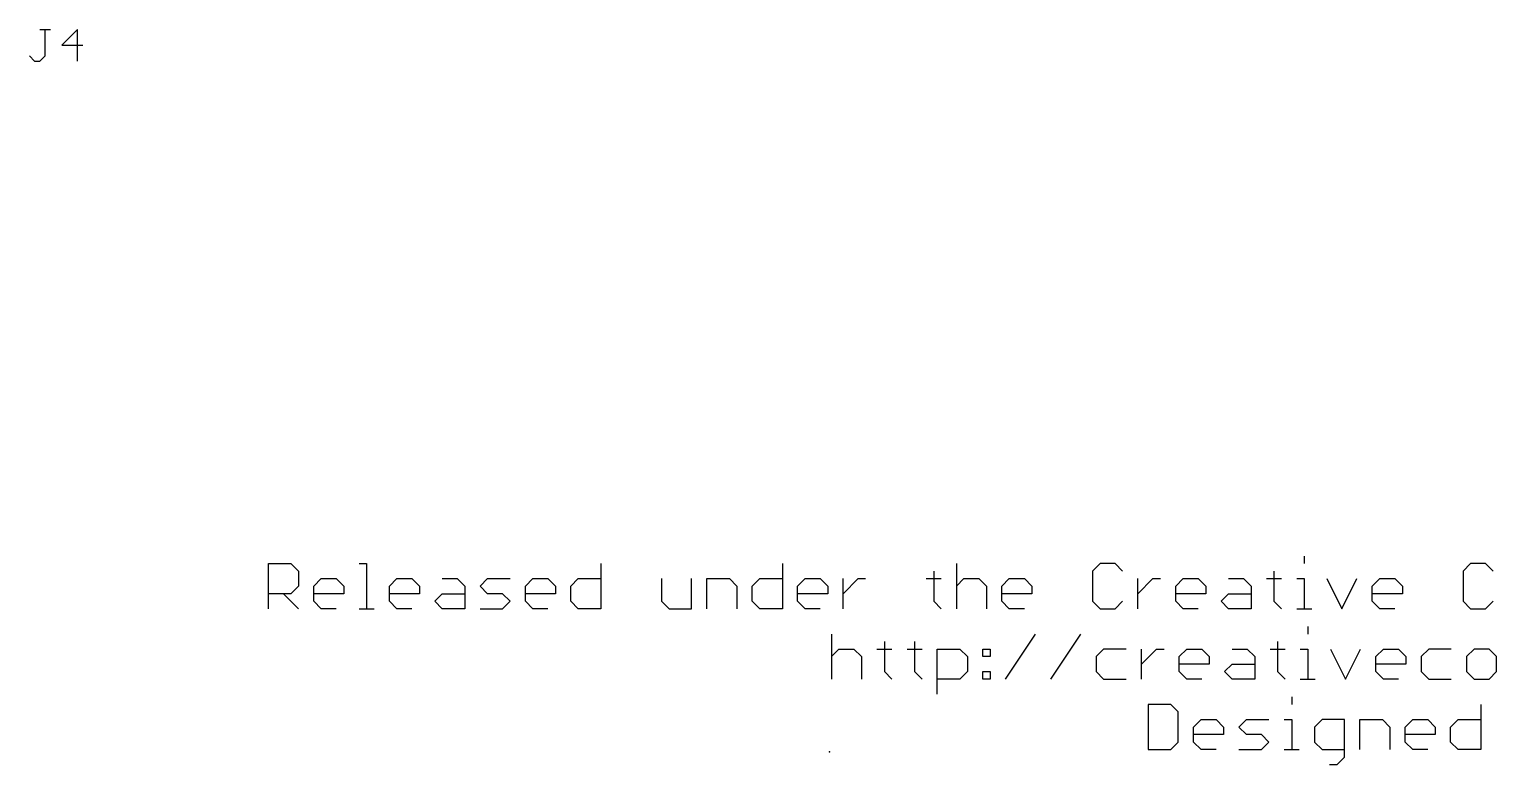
# Model space of a CAD drawing. Extents: x 0 to 134, y -27 to 47.
# Drawn here: x 18.1 to 71.1, y -27.1 to -0.6 of the extents above; entities that cross this region are included whole.
import ezdxf

# ---------------------------------------------------------------- set-up
doc = ezdxf.new("R2010")
doc.units = 0
for name, color, linetype in [('23', 178, 'CONTINUOUS'), ('25', 250, 'CONTINUOUS'), ('51', 54, 'CONTINUOUS')]:
    doc.layers.add(name, color=color, linetype=linetype)

msp = doc.modelspace()

# ---------------------------------------------------------------- linework, layer by layer
at = {"layer": '23'}
msp.add_point((46.99, -26.67), dxfattribs=at)
at = {"layer": '25'}
for p, q in [((18.5022, -0.6213), (18.8836, -0.6213)), ((18.6929, -1.5746), (18.6929, -0.6213)), ((19.8623, -0.6213), (19.2903, -1.1933)), ((19.8623, -1.7653), (19.8623, -0.6213)), ((18.1209, -1.5746), (18.3116, -1.7653)), ((18.5022, -1.7653), (18.6929, -1.5746)), ((19.2903, -1.1933), (20.053, -1.1933)), ((18.3116, -1.7653), (18.5022, -1.7653))]:
    msp.add_line(p, q, dxfattribs=at)
at = {"layer": '51'}
for p, q in [((26.7462, -21.5138), (26.7462, -19.8868)), ((26.7462, -19.8868), (27.5597, -19.8868)), ((27.5597, -19.8868), (27.8309, -20.158)), ((30.0205, -19.8868), (30.2917, -19.8868)), ((30.2917, -19.8868), (30.2917, -21.5138)), ((38.7452, -19.8868), (38.7452, -21.5138)), ((45.2939, -19.8868), (45.2939, -21.5138)), ((51.5764, -19.8868), (51.5764, -21.5138)), ((56.759, -19.8868), (56.4879, -20.158)), ((57.3014, -19.8868), (56.759, -19.8868)), ((57.5725, -20.158), (57.3014, -19.8868)), ((64.1262, -19.6156), (64.1262, -19.8868)), ((70.1291, -19.8868), (69.858, -20.158)), ((70.6715, -19.8868), (70.1291, -19.8868)), ((70.9426, -20.158), (70.6715, -19.8868)), ((27.8309, -20.158), (27.8309, -20.7003)), ((28.3834, -20.7003), (28.6545, -20.4291)), ((28.6545, -20.4291), (29.1969, -20.4291)), ((29.1969, -20.4291), (29.468, -20.7003)), ((31.112, -20.7003), (31.3831, -20.4291)), ((31.3831, -20.4291), (31.9254, -20.4291)), ((31.9254, -20.4291), (32.1966, -20.7003)), ((33.0203, -20.4291), (33.5626, -20.4291)), ((33.5626, -20.4291), (33.8338, -20.7003)), ((34.3863, -20.7003), (34.6574, -20.4291)), ((34.6574, -20.4291), (35.4709, -20.4291)), ((36.0234, -20.7003), (36.2946, -20.4291)), ((36.2946, -20.4291), (36.8369, -20.4291)), ((36.8369, -20.4291), (37.1081, -20.7003)), ((37.6606, -20.7003), (37.9317, -20.4291)), ((37.9317, -20.4291), (38.7452, -20.4291)), ((40.9349, -20.4291), (40.9349, -21.2426)), ((42.0195, -21.5138), (42.0195, -20.4291)), ((42.572, -21.5138), (42.572, -20.4291)), ((42.572, -20.4291), (43.3855, -20.4291)), ((43.3855, -20.4291), (43.6567, -20.7003)), ((44.2092, -20.7003), (44.4804, -20.4291)), ((44.4804, -20.4291), (45.2939, -20.4291)), ((45.8464, -20.7003), (46.1175, -20.4291)), ((46.1175, -20.4291), (46.6598, -20.4291)), ((46.6598, -20.4291), (46.931, -20.7003)), ((47.4835, -21.5138), (47.4835, -20.4291)), ((47.4835, -20.9715), (48.0258, -20.4291)), ((48.0258, -20.4291), (48.297, -20.4291)), ((50.485, -20.4291), (51.0273, -20.4291)), ((50.7561, -20.158), (50.7561, -21.2426)), ((51.5764, -20.7003), (51.8476, -20.4291)), ((51.8476, -20.4291), (52.3899, -20.4291)), ((52.3899, -20.4291), (52.6611, -20.7003)), ((53.2136, -20.7003), (53.4847, -20.4291)), ((53.4847, -20.4291), (54.0271, -20.4291)), ((54.0271, -20.4291), (54.2982, -20.7003)), ((56.4879, -20.158), (56.4879, -21.2426)), ((58.125, -21.5138), (58.125, -20.4291)), ((58.125, -20.9715), (58.6674, -20.4291)), ((58.6674, -20.4291), (58.9385, -20.4291)), ((59.4893, -20.7003), (59.7605, -20.4291)), ((59.7605, -20.4291), (60.3028, -20.4291)), ((60.3028, -20.4291), (60.574, -20.7003)), ((61.3976, -20.4291), (61.94, -20.4291)), ((61.94, -20.4291), (62.2111, -20.7003)), ((62.7636, -20.4291), (63.306, -20.4291)), ((63.0348, -20.158), (63.0348, -21.2426)), ((63.8551, -20.4291), (64.1262, -20.4291)), ((64.1262, -20.4291), (64.1262, -21.5138)), ((64.9465, -20.4291), (65.4888, -21.5138)), ((65.4888, -21.5138), (66.0312, -20.4291)), ((66.5837, -20.7003), (66.8548, -20.4291)), ((66.8548, -20.4291), (67.3972, -20.4291)), ((67.3972, -20.4291), (67.6683, -20.7003)), ((69.858, -20.158), (69.858, -21.2426)), ((27.5597, -20.9715), (26.7462, -20.9715)), ((27.2885, -20.9715), (27.8309, -21.5138)), ((27.8309, -20.7003), (27.5597, -20.9715)), ((28.3834, -21.2426), (28.3834, -20.7003)), ((29.468, -20.9715), (28.3834, -20.9715)), ((29.468, -20.7003), (29.468, -20.9715)), ((31.112, -21.2426), (31.112, -20.7003)), ((32.1966, -20.9715), (31.112, -20.9715)), ((32.1966, -20.7003), (32.1966, -20.9715)), ((32.7491, -21.2426), (33.0203, -20.9715)), ((33.0203, -20.9715), (33.8338, -20.9715)), ((33.8338, -20.7003), (33.8338, -21.5138)), ((34.6574, -20.9715), (34.3863, -20.7003)), ((35.1998, -20.9715), (34.6574, -20.9715)), ((35.4709, -21.2426), (35.1998, -20.9715)), ((36.0234, -21.2426), (36.0234, -20.7003)), ((37.1081, -20.9715), (36.0234, -20.9715)), ((37.1081, -20.7003), (37.1081, -20.9715)), ((37.6606, -21.2426), (37.6606, -20.7003)), ((43.6567, -20.7003), (43.6567, -21.5138)), ((44.2092, -21.2426), (44.2092, -20.7003)), ((45.8464, -21.2426), (45.8464, -20.7003)), ((46.931, -20.9715), (45.8464, -20.9715)), ((46.931, -20.7003), (46.931, -20.9715)), ((52.6611, -20.7003), (52.6611, -21.5138)), ((53.2136, -21.2426), (53.2136, -20.7003)), ((54.2982, -20.9715), (53.2136, -20.9715)), ((54.2982, -20.7003), (54.2982, -20.9715)), ((59.4893, -21.2426), (59.4893, -20.7003)), ((60.574, -20.9715), (59.4893, -20.9715)), ((60.574, -20.7003), (60.574, -20.9715)), ((61.1265, -21.2426), (61.3976, -20.9715)), ((61.3976, -20.9715), (62.2111, -20.9715)), ((62.2111, -20.7003), (62.2111, -21.5138)), ((66.5837, -21.2426), (66.5837, -20.7003)), ((67.6683, -20.9715), (66.5837, -20.9715)), ((67.6683, -20.7003), (67.6683, -20.9715)), ((28.6545, -21.5138), (28.3834, -21.2426)), ((29.1969, -21.5138), (28.6545, -21.5138)), ((30.0205, -21.5138), (30.5628, -21.5138)), ((31.3831, -21.5138), (31.112, -21.2426)), ((31.9254, -21.5138), (31.3831, -21.5138)), ((33.0203, -21.5138), (32.7491, -21.2426)), ((33.8338, -21.5138), (33.0203, -21.5138)), ((34.3863, -21.5138), (35.1998, -21.5138)), ((35.1998, -21.5138), (35.4709, -21.2426)), ((36.2946, -21.5138), (36.0234, -21.2426)), ((36.8369, -21.5138), (36.2946, -21.5138)), ((37.9317, -21.5138), (37.6606, -21.2426)), ((38.7452, -21.5138), (37.9317, -21.5138)), ((40.9349, -21.2426), (41.2061, -21.5138)), ((41.2061, -21.5138), (42.0195, -21.5138)), ((44.4804, -21.5138), (44.2092, -21.2426)), ((45.2939, -21.5138), (44.4804, -21.5138)), ((46.1175, -21.5138), (45.8464, -21.2426)), ((46.6598, -21.5138), (46.1175, -21.5138)), ((50.7561, -21.2426), (51.0273, -21.5138)), ((53.4847, -21.5138), (53.2136, -21.2426)), ((54.0271, -21.5138), (53.4847, -21.5138)), ((56.4879, -21.2426), (56.759, -21.5138)), ((56.759, -21.5138), (57.3014, -21.5138)), ((57.3014, -21.5138), (57.5725, -21.2426)), ((59.7605, -21.5138), (59.4893, -21.2426)), ((60.3028, -21.5138), (59.7605, -21.5138)), ((61.3976, -21.5138), (61.1265, -21.2426)), ((62.2111, -21.5138), (61.3976, -21.5138)), ((63.0348, -21.2426), (63.306, -21.5138)), ((63.8551, -21.5138), (64.3974, -21.5138)), ((66.8548, -21.5138), (66.5837, -21.2426)), ((67.3972, -21.5138), (66.8548, -21.5138)), ((69.858, -21.2426), (70.1291, -21.5138)), ((70.1291, -21.5138), (70.6715, -21.5138)), ((70.6715, -21.5138), (70.9426, -21.2426)), ((64.2546, -22.1556), (64.2546, -22.4268)), ((47.0662, -22.4268), (47.0662, -24.0538)), ((48.9745, -22.698), (48.9745, -23.7826)), ((50.066, -22.698), (50.066, -23.7826)), ((53.342, -24.0538), (54.4266, -22.4268)), ((54.9791, -24.0538), (56.0638, -22.4268)), ((63.1632, -22.698), (63.1632, -23.7826)), ((47.0662, -23.2403), (47.3374, -22.9691)), ((47.3374, -22.9691), (47.8797, -22.9691)), ((47.8797, -22.9691), (48.1509, -23.2403)), ((48.1509, -23.2403), (48.1509, -24.0538)), ((48.7034, -22.9691), (49.2457, -22.9691)), ((49.7948, -22.9691), (50.3371, -22.9691)), ((50.8862, -24.5961), (50.8862, -22.9691)), ((50.8862, -22.9691), (51.6997, -22.9691)), ((51.6997, -22.9691), (51.9709, -23.2403)), ((51.9709, -23.2403), (51.9709, -23.7826)), ((52.5234, -22.9691), (52.7946, -22.9691)), ((52.5234, -23.2403), (52.5234, -22.9691)), ((52.7946, -23.2403), (52.5234, -23.2403)), ((52.7946, -22.9691), (52.7946, -23.2403)), ((56.8874, -22.9691), (56.6163, -23.2403)), ((56.6163, -23.2403), (56.6163, -23.7826)), ((57.7009, -22.9691), (56.8874, -22.9691)), ((58.2534, -24.0538), (58.2534, -22.9691)), ((58.2534, -23.5115), (58.7958, -22.9691)), ((58.7958, -22.9691), (59.0669, -22.9691)), ((59.6177, -23.2403), (59.8889, -22.9691)), ((59.6177, -23.7826), (59.6177, -23.2403)), ((59.8889, -22.9691), (60.4312, -22.9691)), ((60.4312, -22.9691), (60.7024, -23.2403)), ((60.7024, -23.2403), (60.7024, -23.5115)), ((61.5261, -22.9691), (62.0684, -22.9691)), ((62.0684, -22.9691), (62.3395, -23.2403)), ((62.3395, -23.2403), (62.3395, -24.0538)), ((62.892, -22.9691), (63.4344, -22.9691)), ((63.9835, -22.9691), (64.2546, -22.9691)), ((64.2546, -22.9691), (64.2546, -24.0538)), ((65.0749, -22.9691), (65.6172, -24.0538)), ((65.6172, -24.0538), (66.1596, -22.9691)), ((66.7121, -23.2403), (66.9832, -22.9691)), ((66.7121, -23.7826), (66.7121, -23.2403)), ((66.9832, -22.9691), (67.5256, -22.9691)), ((67.5256, -22.9691), (67.7967, -23.2403)), ((67.7967, -23.2403), (67.7967, -23.5115)), ((68.6204, -22.9691), (68.3492, -23.2403)), ((68.3492, -23.2403), (68.3492, -23.7826)), ((69.4339, -22.9691), (68.6204, -22.9691)), ((70.2576, -22.9691), (69.9864, -23.2403)), ((69.9864, -23.2403), (69.9864, -23.7826)), ((70.7999, -22.9691), (70.2576, -22.9691)), ((71.071, -23.2403), (70.7999, -22.9691)), ((71.071, -23.7826), (71.071, -23.2403)), ((48.9745, -23.7826), (49.2457, -24.0538)), ((50.066, -23.7826), (50.3371, -24.0538)), ((51.9709, -23.7826), (51.6997, -24.0538)), ((52.5234, -23.7826), (52.7946, -23.7826)), ((52.5234, -24.0538), (52.5234, -23.7826)), ((52.7946, -23.7826), (52.7946, -24.0538)), ((56.6163, -23.7826), (56.8874, -24.0538)), ((60.7024, -23.5115), (59.6177, -23.5115)), ((59.8889, -24.0538), (59.6177, -23.7826)), ((61.2549, -23.7826), (61.5261, -23.5115)), ((61.5261, -24.0538), (61.2549, -23.7826)), ((61.5261, -23.5115), (62.3395, -23.5115)), ((63.1632, -23.7826), (63.4344, -24.0538)), ((67.7967, -23.5115), (66.7121, -23.5115)), ((66.9832, -24.0538), (66.7121, -23.7826)), ((68.3492, -23.7826), (68.6204, -24.0538)), ((69.9864, -23.7826), (70.2576, -24.0538)), ((70.7999, -24.0538), (71.071, -23.7826)), ((51.6997, -24.0538), (50.8862, -24.0538)), ((52.7946, -24.0538), (52.5234, -24.0538)), ((56.8874, -24.0538), (57.7009, -24.0538)), ((60.4312, -24.0538), (59.8889, -24.0538)), ((62.3395, -24.0538), (61.5261, -24.0538)), ((63.9835, -24.0538), (64.5258, -24.0538)), ((67.5256, -24.0538), (66.9832, -24.0538)), ((68.6204, -24.0538), (69.4339, -24.0538)), ((70.2576, -24.0538), (70.7999, -24.0538)), ((63.6788, -24.6956), (63.6788, -24.9668)), ((58.4962, -24.9668), (58.4962, -26.5938)), ((59.3097, -24.9668), (58.4962, -24.9668)), ((59.5809, -25.238), (59.3097, -24.9668)), ((59.5809, -26.3226), (59.5809, -25.238)), ((70.4952, -24.9668), (70.4952, -26.5938)), ((60.1334, -25.7803), (60.4045, -25.5091)), ((60.1334, -26.3226), (60.1334, -25.7803)), ((60.4045, -25.5091), (60.9469, -25.5091)), ((60.9469, -25.5091), (61.218, -25.7803)), ((61.218, -25.7803), (61.218, -26.0515)), ((61.7705, -25.7803), (62.0417, -25.5091)), ((62.0417, -26.0515), (61.7705, -25.7803)), ((62.0417, -25.5091), (62.8552, -25.5091)), ((63.4077, -25.5091), (63.6788, -25.5091)), ((63.6788, -25.5091), (63.6788, -26.5938)), ((64.7703, -25.5091), (64.4991, -25.7803)), ((64.4991, -25.7803), (64.4991, -26.3226)), ((65.5838, -25.5091), (64.7703, -25.5091)), ((65.5838, -26.865), (65.5838, -25.5091)), ((66.1363, -26.5938), (66.1363, -25.5091)), ((66.1363, -25.5091), (66.9498, -25.5091)), ((66.9498, -25.5091), (67.2209, -25.7803)), ((67.2209, -25.7803), (67.2209, -26.5938)), ((67.7734, -25.7803), (68.0446, -25.5091)), ((67.7734, -26.3226), (67.7734, -25.7803)), ((68.0446, -25.5091), (68.5869, -25.5091)), ((68.5869, -25.5091), (68.8581, -25.7803)), ((68.8581, -25.7803), (68.8581, -26.0515)), ((69.4106, -25.7803), (69.6817, -25.5091)), ((69.4106, -26.3226), (69.4106, -25.7803)), ((69.6817, -25.5091), (70.4952, -25.5091)), ((59.3097, -26.5938), (59.5809, -26.3226)), ((61.218, -26.0515), (60.1334, -26.0515)), ((60.4045, -26.5938), (60.1334, -26.3226)), ((62.584, -26.0515), (62.0417, -26.0515)), ((62.8552, -26.3226), (62.584, -26.0515)), ((62.584, -26.5938), (62.8552, -26.3226)), ((64.4991, -26.3226), (64.7703, -26.5938)), ((68.8581, -26.0515), (67.7734, -26.0515)), ((68.0446, -26.5938), (67.7734, -26.3226)), ((69.6817, -26.5938), (69.4106, -26.3226)), ((58.4962, -26.5938), (59.3097, -26.5938)), ((60.9469, -26.5938), (60.4045, -26.5938)), ((61.7705, -26.5938), (62.584, -26.5938)), ((63.4077, -26.5938), (63.95, -26.5938)), ((64.7703, -26.5938), (65.5838, -26.5938)), ((65.3126, -27.1361), (65.5838, -26.865)), ((68.5869, -26.5938), (68.0446, -26.5938)), ((70.4952, -26.5938), (69.6817, -26.5938)), ((65.0414, -27.1361), (65.3126, -27.1361))]:
    msp.add_line(p, q, dxfattribs=at)

doc.saveas('drawing.dxf')
